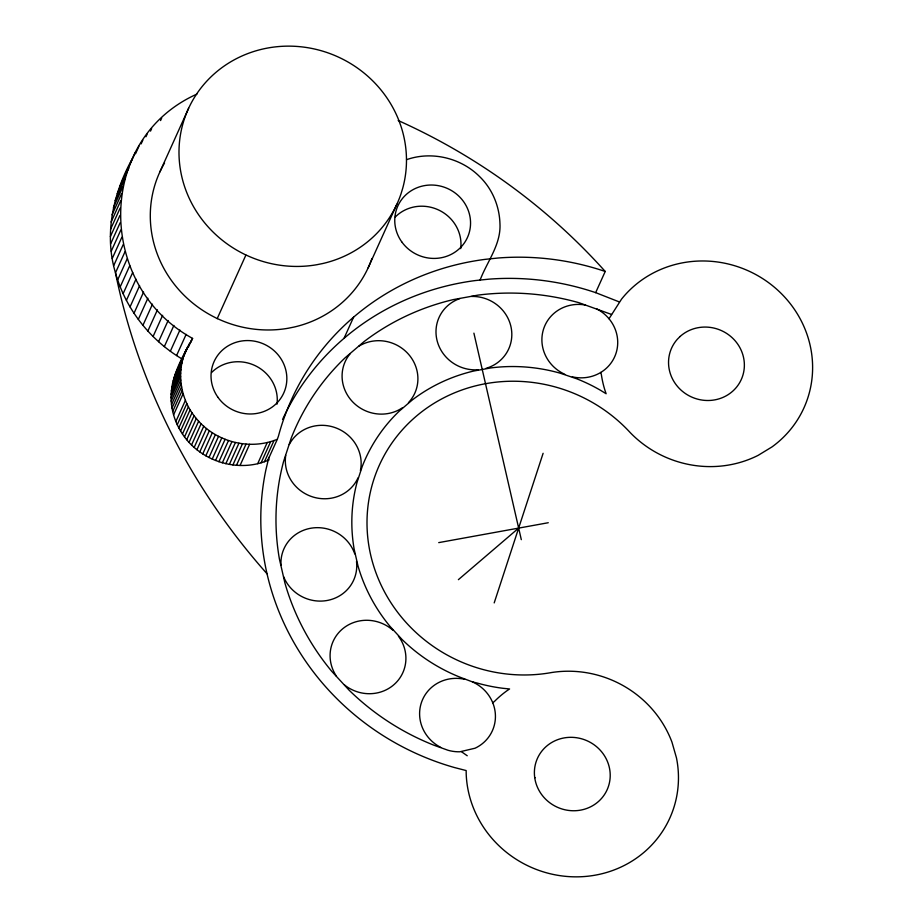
<?xml version="1.0" encoding="UTF-8"?>
<svg xmlns="http://www.w3.org/2000/svg" width="923" height="923" viewBox="0 0 923 923"><rect width="100%" height="100%" fill="white"/><g stroke="black" fill="none" stroke-linecap="round" stroke-linejoin="round"><path stroke-width="1.38" d="M269.147 459.839C238.849 473.441 200.499 461.615 182.466 433.983C174.655 422.365 170.501 408.278 171.113 394.259C172.416 374.023 182.858 355.747 192.584 338.395C97.261 286.499 94.746 139.915 196.922 94.088M282.565 419.446A259.905 247.595 24.3 0 1 475.541 280.534L488.913 279.161A259.905 247.595 24.3 0 1 595.658 292.637L605.223 271.466A259.905 247.595 24.3 0 0 498.466 257.978L485.106 259.363A259.905 247.595 24.3 0 0 278.434 436.175L277.315 439.279C249.452 450.839 215.221 441.794 196.299 418.5C180.447 399.89 175.808 372.154 186.215 349.805M181.946 358.909C150.022 339.941 125.447 308.686 115.479 272.827C103.895 234.523 113.183 193.369 132.139 159.056M600.804 372.419L601.358 374.6A106.999 101.934 24.3 0 0 605.003 390.464L606.123 393.74L600.492 390.279A168.159 160.198 24.3 0 0 576.748 378.788L560.076 373.157A168.159 160.198 24.3 0 0 490.759 367.931L473.718 371.023A168.159 160.198 24.3 0 0 412.258 399.994L399.405 410.989A168.159 160.198 24.3 0 0 362.266 466.38L357.051 482.325A168.159 160.198 24.3 0 0 354.178 549.312L357.997 565.937A168.159 160.198 24.3 0 0 390.164 626.555L401.99 639.408A168.159 160.198 24.3 0 0 460.577 677.413L472.553 681.924A38.212 36.401 24.3 0 1 495.409 715.048A38.212 36.401 24.3 0 1 475.091 748.207L459.908 751.784A38.212 36.401 24.3 0 1 448.105 750.295L434.168 745.311A244.607 233.034 24.3 0 1 348.94 690.012L331.738 671.321A244.607 233.034 24.3 0 1 284.942 583.128L279.392 558.946A244.607 233.034 24.3 0 1 283.569 461.512L291.149 438.31A244.607 233.034 24.3 0 1 345.19 357.732L363.881 341.741A244.607 233.034 24.3 0 1 453.297 299.606L478.079 295.106A244.607 233.034 24.3 0 1 578.906 302.698L611.557 314.455M268.87 457.346L265.859 469.98A259.905 247.595 24.3 0 0 454.647 767.59L466.161 770.555L466.207 774.109A106.999 101.934 24.3 0 0 584.547 876.527A106.999 101.934 24.3 0 0 676.467 757.875L671.979 742.196A106.999 101.934 24.3 0 0 551.804 672.498A152.86 145.626 24.3 0 1 373.919 479.175A152.86 145.626 24.3 0 1 630.247 432.633A106.999 101.934 24.3 0 0 758.129 455.362L771.997 446.917A106.999 101.934 24.3 0 0 780.696 292.96A106.999 101.934 24.3 0 0 621.537 299.133L609.007 318.758L610.23 320.304A38.212 36.401 24.3 0 1 611.822 361.908A38.212 36.401 24.3 0 1 572.329 376.838M494.197 602.904L543.116 453.297M119.725 186.896L135.346 152.56M117.233 193.703L126.797 172.52M135.543 153.737L138.923 146.261M115.121 200.637L124.686 179.454M141.138 143.896L142.834 140.158M113.402 207.675L122.967 186.504M145.949 136.754L147.069 134.262M112.064 214.817L121.628 193.634M150.518 131.101L151.637 128.609M111.106 222.028L120.671 200.845M110.552 229.285L120.117 208.113M160.556 120.567L161.675 118.075M110.391 236.576L119.955 215.405M110.622 243.891L120.186 222.708M111.256 251.183L120.821 230.012M112.271 258.452L121.836 237.28M113.679 265.674L123.244 244.503M159.91 171.851L188.604 108.314M125.043 251.656L115.479 272.827A655.388 624.363 24.3 0 0 267.035 573.783M117.659 279.9L127.212 258.717M120.209 286.857L129.774 265.674M123.128 293.687L132.693 272.516M126.405 300.379L135.969 279.208M130.039 306.909L139.604 285.726M134.008 313.255L143.573 292.083M138.312 319.404L147.876 298.221M142.927 325.334L152.491 304.163M147.853 331.045L157.418 309.863M153.08 336.503L162.633 315.32M158.571 341.695L168.136 320.512M164.329 346.61L173.893 325.427M170.34 351.236L179.904 330.065M176.57 355.563L186.134 334.391M175.324 374.15L187.715 346.725M174.159 377.38L189.388 343.725M173.189 380.68L182.742 359.497M188.407 347.048L191.223 340.818M190.899 342.133L192.584 338.395M172.393 384.014L181.946 362.843M171.782 387.406L181.335 366.223M171.343 390.821L180.908 369.638M171.113 394.259L180.666 373.088M171.055 397.721L180.62 376.538M171.182 401.182L180.746 379.999M171.505 404.643L181.07 383.46M172.013 408.081L181.577 386.899M172.693 411.496L182.258 390.314M173.57 414.877L183.135 393.706M164.536 162.979A114.648 109.214 24.3 0 0 212.878 316.335L217.217 318.585L245.91 255.048L246.96 255.452A114.648 109.214 24.3 0 0 316.901 264.705L322.692 263.54A114.648 109.214 24.3 0 0 401.078 193.622L402.74 188.154A114.648 109.214 24.3 0 0 400.744 125.574L398.724 120.082A114.648 109.214 24.3 0 0 216.224 72.132A114.648 109.214 24.3 0 0 241.572 252.798L245.91 255.048M175.855 421.511L185.419 400.34M177.251 424.742L186.815 403.57M178.831 427.903L188.396 406.731M180.573 430.983L190.126 409.812M182.466 433.983L192.03 412.8M184.531 436.891L194.084 415.708M186.734 439.683L196.299 418.5M189.077 442.371L198.641 421.188M191.569 444.944L201.133 423.761M194.188 447.39L203.752 426.207M196.934 449.697L206.498 428.526M199.795 451.878L209.348 430.695M202.76 453.908L212.325 432.725M205.829 455.789L215.382 434.618M208.979 457.52L218.543 436.337M212.221 459.089L221.785 437.906M215.544 460.496L225.108 439.313M218.924 461.731L228.489 440.559M222.362 462.804L231.927 441.621M225.847 463.692L235.411 442.509M229.366 464.407L238.93 443.236M232.908 464.95L242.472 443.767M236.473 465.307L246.037 444.125M240.049 465.492L249.614 444.309M257.69 463.669L267.255 442.498M261.105 462.769L270.67 441.598M264.463 461.696L274.027 440.525M267.751 460.462L277.315 439.279M368.173 267.785L396.855 204.248M344.037 338.326L353.601 317.143M480.098 280.073C487.067 261.578 501.143 244.526 499.954 223.654C499.412 206.002 492.224 188.696 479.441 176.431C460.819 157.821 431.445 150.853 406.547 159.679M176.651 370.988L179.27 365.9M122.574 180.239L125.793 173.743M126.382 172.693L128.758 168.494M179.823 364.908L181.658 362.001M458.385 579.667L518.657 528.106M492.755 702.795L494.497 701.388A106.999 101.934 24.3 0 1 506.75 690.9L509.577 688.962L503.035 688.304A168.159 160.198 24.3 0 1 477.237 683.055L472.553 681.924M438.725 542.62L548.262 522.73M595.658 292.637L619.402 301.959M217.217 318.585L218.266 318.989A114.648 109.214 24.3 0 0 288.218 328.242L293.999 327.077A114.648 109.214 24.3 0 0 371.923 258.509M461.465 751.703L467.234 755.764M473.903 333.145L521.31 539.655M440.675 747.353A38.212 36.401 24.3 0 1 421.638 701.942A38.212 36.401 24.3 0 1 464.996 679.363M211.598 372.511A38.201 36.389 24.3 0 1 255.313 365.727A38.201 36.389 24.3 0 1 277.004 404.159M395.309 216.963A38.201 36.389 24.3 0 1 439.025 210.19A38.201 36.389 24.3 0 1 460.715 248.622M564.761 374.276A38.212 36.401 24.3 0 1 543.335 329.811A38.212 36.401 24.3 0 1 585.332 305.017M596.65 308.847A38.212 36.401 24.3 0 1 609.007 318.758M398.424 636.178A38.212 36.401 24.3 0 1 394.398 684.266A38.212 36.401 24.3 0 1 344.464 684.935M336.422 676.201A38.212 36.401 24.3 0 1 343.056 628.482A38.212 36.401 24.3 0 1 393.06 630.34M356.509 561.472A38.212 36.401 24.3 0 1 328.103 600.296A38.212 36.401 24.3 0 1 283.603 576.667M281.007 565.372A38.212 36.401 24.3 0 1 311.536 528.118A38.212 36.401 24.3 0 1 354.778 553.927M359.001 346.113A38.212 36.401 24.3 0 1 408.554 354.282A38.212 36.401 24.3 0 1 408.451 402.659M402.613 407.654A38.212 36.401 24.3 0 1 352.782 401.99A38.212 36.401 24.3 0 1 350.267 353.578M471.503 296.445A38.212 36.401 24.3 0 1 511.111 327.377A38.212 36.401 24.3 0 1 486.017 368.346M478.276 369.754A38.212 36.401 24.3 0 1 437.133 340.806A38.212 36.401 24.3 0 1 459.931 298.544M358.043 477.826A38.212 36.401 24.3 0 1 312.874 496.978A38.212 36.401 24.3 0 1 285.726 455.374M289.268 444.54A38.212 36.401 24.3 0 1 335.511 427.753A38.212 36.401 24.3 0 1 360.408 470.592M398.182 120.521A591.828 563.815 24.3 0 1 605.223 271.466M534.959 777.743L534.913 778.85A38.212 36.401 24.3 0 0 595.958 803.541A38.212 36.401 24.3 0 0 586.728 740.615A38.212 36.401 24.3 0 0 534.636 776.947L534.959 777.743M680.055 336.514L677.355 339.237A38.212 36.401 24.3 0 0 698.653 399.417A38.212 36.401 24.3 0 0 742.877 354.87A38.212 36.401 24.3 0 0 680.055 336.514M217.932 397.282A38.201 36.389 24.3 0 0 283.326 393.913A38.201 36.389 24.3 0 0 245.553 340.61A38.201 36.389 24.3 0 0 217.932 397.282M401.655 241.734A38.201 36.389 24.3 0 0 467.038 238.365A38.201 36.389 24.3 0 0 429.264 185.073A38.201 36.389 24.3 0 0 401.655 241.734"/></g></svg>
